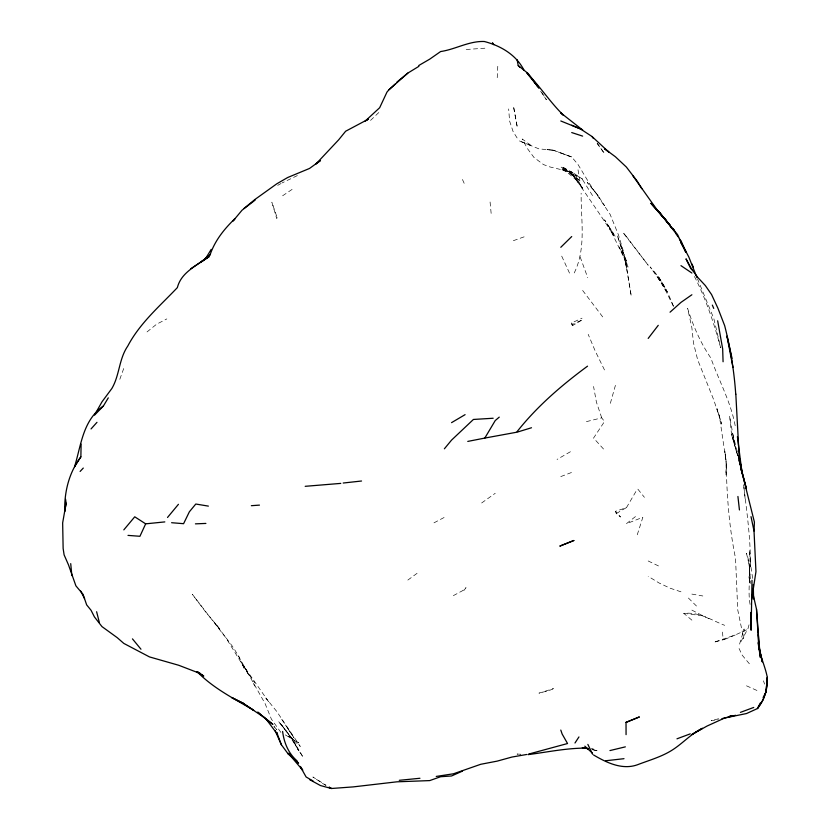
<?xml version="1.0" encoding="UTF-8"?>
<svg xmlns="http://www.w3.org/2000/svg" width="830" height="830" viewBox="0 0 830 830"><rect width="100%" height="100%" fill="white"/><g stroke="black" fill="none" stroke-linecap="round" stroke-linejoin="round"><path stroke-width="0.62" stroke-dasharray="4.15 3.11" d="M497.232 77.698L497.855 64.73M574.256 272.914C586.478 247.952 580.824 219.877 581.145 193.245M749.023 624.824L748.027 628.455L739.54 644.215L744.095 628.974L743.659 638.55L737.746 609.905L735.525 558.227C729.03 526.76 726.738 494.721 726.209 462.694L725.98 475.445L726.26 464.52L724.839 451.084L726.292 462.642L719.413 416.162L716.996 408.713L721.737 424.068L713.738 399.821L697.625 359.681L693.455 342.852L691.888 327.829L687.614 308.376C693.154 325.868 700.458 342.842 710.854 358.031C719.154 381.385 731.655 403.442 735.588 428.124M615.414 385.359L610.32 403.463M637.264 534.79L642.845 517.277L626.339 523.761L637.264 515.16M119.821 379.289L123.815 368.219L124.884 368.364M626.432 507.69L637.264 489.212M463.846 590.535L466.045 587.671L462.476 590.753L451.551 596.604M370.554 120.392L378.791 112.538M481.67 502.97L495.24 493.29M147.035 331.927L156.59 324.219L166.83 318.917M407.852 580.066L418.776 572.077M282.625 195.776L292.72 188.991M570.418 451.728L557.065 459.436M571.839 324.758L572.793 325.453L582.639 319.654L571.839 324.758L571.714 322.88L582.038 318.181M616.275 513.552L626.256 507.701L615.414 511.342L616.275 513.552L620.581 517.038L615.414 511.342M277.708 185.36L281.059 183.513M433.986 522.838L445.409 516.82M297.337 175.597L282.169 182.891M736.49 634.411L746.502 629.856M724.663 639.411L735.577 634.857L713.738 642.306L724.663 639.411L723.179 639.339L722.162 629.026M560.789 476.576L571.714 472.415M513.365 240.69L526.853 235.855M718.624 718.728L711.175 720.71L718.261 719.568M586.426 421.63L601.719 417.843L604.489 421.557L593.564 438.053L604.489 450.088M466.232 49.489L485.747 48.14M560.789 152.979L571.714 156.995L553.299 150.22L547.364 149.68L553.299 150.22L571.714 156.995L577.991 164.475L589.622 183.793L610.112 214.368L618.423 234.797L624.326 254.291L631.277 296.154L624.648 256.429L626.577 267.934L621.245 245.784L623.257 253.679L617.292 235.45L627.999 267.115L624.285 256.646L626.339 262.571L609.22 227.493L613.619 235.502C600.339 214.275 585.638 193.795 571.714 173.169L560.789 166.923L569.888 172.401M691.888 620.155L683.785 613.339C699.483 611.803 710.874 619.979 724.663 625.332M553.299 150.22L538.94 148.871L519.082 140.778L531.843 146.028L522.195 138.973L527.424 148.58L533.949 157.42L543.442 164.558L549.865 166.923L571.714 172.163L560.789 169.196L576.643 176.302L564.608 169.362L580.149 181.21L572.908 174.155L582.639 188.192L578.686 182.05L571.528 173.563L582.639 188.794L578.686 182.05L560.987 167.048M683.785 613.339L702.813 615.808L710.013 619.128M591.136 748.816L593.564 749.168L591.188 748.805M691.888 594.093L702.813 595.982M592.33 749.687L598.243 751.026L593.564 749.78M680.963 591.811L670.038 588.169L659.113 583.002L648.189 576.321M746.502 685.819L757.427 690.685M648.189 560.966L659.113 566.247M691.888 610.112L702.813 615.808L702.616 615.082M325.92 785.543L312.9 777.015L325.941 785.118M285.323 734.903L298.603 742.798L287.678 735.951L291.942 738.648L300.304 746.44L276.753 711.476L265.828 697.968L268.588 701.672L243.979 666.417M688.423 598.046L696.463 606.014M274.232 726.748L276.753 729.684L273.921 726.323M653.428 271.099C663.398 281.619 668.949 295.252 674.417 308.438M659.113 277.77L667.185 291.652L659.113 277.77L650.16 266.928L662.838 284.835L665.899 290.905L656.769 275.726L662.838 284.835L673.441 306.332M749.365 663.772L742.248 655.275L739.074 648.521M582.639 290.448L603.483 317.952M598.326 195.942L587.298 182.455L598.326 195.942L604.489 205.684L603.825 204.616M637.897 489.192L644.412 497.315M597.144 143.528L604.489 153.55L597.206 143.134M280.903 732.413L271.369 719.081L265.123 703.674L243.979 666.189L248.948 675.174L225.999 637.959L192.353 594.311L205.591 611.907L219.815 628.922L215.395 623.693L232.224 646.02C240.389 658.003 245.991 671.449 254.903 682.986M540.641 91.227L546.41 99.766L540.984 91.144M287.813 728.574L293.789 737.58L281.702 719.33M582.629 179.778L593.564 197.229M517.09 137.936L513.116 131.607L509.589 121.024L508.666 108.948M253.254 683.391L254.903 686.13M604.489 369.941L595.224 351.017L588.2 334.355M569.505 273.101L560.789 254.115M694.43 276.463C706.029 299.122 713.997 323.264 720.668 347.76L713.8 318.481L697.522 278.911M462.476 179.508L464.8 184.727M242.381 664.498L243.979 668.109L238.594 655.918M571.714 322.88L572.793 325.453M580.139 256.895L587.754 277.728M763.476 680.859L764.586 684.117M601.719 417.843L596.428 402.177L593.564 386.49M737.839 455.712L731.531 434.391L729.591 415.986L734.623 444.112L732.693 433.727L737.673 453.273M737.746 455.898L731.531 434.391L737.6 455.784M750.175 582.017L748.722 575.844L750.133 583.158M750.071 582.328L749.417 578.801L750.185 583.646M578.033 169.818L579.921 181.334M752.675 578.427L750.237 562.356L749.563 550.124L750.434 566.776C750.787 538.857 746.71 511.27 743.441 483.61M743.929 487.335L745.361 500.77M490.084 202.012L491.329 215.354M750.092 604.427C746.938 587.464 752.727 569.722 746.502 553.288L749.428 566.195L750.092 579.195L749.075 563.02L750.206 578.769M277.085 217.419L276.753 218.684L271.846 202.167L277.085 217.419M553.309 688.672L549.491 690.436L538.94 693.154L553.309 688.672M520.701 754.221L517.09 754.065L520.732 754.252M572.959 172.744L561.744 166.602L582.639 179.218L572.959 172.744M281.484 724.912L278.341 721.27L292.015 738.607L303.23 757.365L287.678 733.118L281.484 724.912L292.015 738.607L298.603 750.559L292.015 738.607L281.484 724.912M626.339 236.446L622.801 232.265L648.189 265.226L626.339 236.446M609.459 227.358L604.489 219.857L615.248 236.436L609.459 227.358M626.339 260.61L619.17 246.977L626.339 260.61M517.09 126.139L513.469 106.178L517.09 126.139"/><path stroke-width="1.25" d="M65.591 499.359L66.12 503.208L64.73 511.477C64.201 492.045 68.994 472.529 80.873 456.853L81.112 444.092M750.953 617.53L750.87 612.447L751.119 630.24L752.001 580.295M751.721 599.343L755.954 571.663L754.024 531.003L754.408 522.101L740.63 466.989L746.429 488.777L742.539 473.909L738.876 455.39L739.323 459.447L735.816 394.074M753.578 598.959L753.287 584.476M288.269 754.065L288.342 753.339L298.603 763.144L288.269 754.065L281.37 744.749L275.104 730.556M66.12 503.208L62.655 522.89L63.132 548.391L64.097 554.834L68.506 564.908L75.904 585.856L83.052 594.353L86.662 604.883L91.041 610.258L94.433 616.929L101.966 626.598L117.248 637.679L123.815 643.416L149.483 656.914L178.709 665.266L200.279 673.555L197.011 671.678M765.955 692.033L762.905 700.115L757.427 708.571L746.502 713.541L724.663 718.012L707.067 726.043L691.888 734.509L702.439 728.284C691.463 733.554 683.401 742.694 673.358 749.334C662.382 756.659 649.454 760.135 637.264 764.835C622.147 770.199 606.429 762.594 593.564 754.968M164.828 521.904L145.665 523.844L139.928 536.284L128.007 535.392M108.294 397.861L103.397 405.995L94.527 415.145L101.966 401.855L111.863 388.492C119.655 375.253 118.866 358.985 127.779 346.048C139.907 323.046 159.765 306.135 177.361 287.605C181.594 270.995 198.65 265.382 210.083 254.81C214.96 240.524 224.173 229.08 234.911 218.684L233.054 220.977L242.059 210.187L255.152 200.092M760.27 703.062L757.427 708.571C764.617 699.794 767.812 688.713 767.325 677.446C765.104 665.847 759.575 655.202 758.236 643.395M763.112 697.553L765.395 693.143M467.767 441.415L484.813 438.074L495.24 420.561L499.255 417.127M205.456 258.773L211.204 249.374M574.983 742.995L578.946 736.936M80.873 456.853L74.565 466.688C81.247 444.859 82.793 420.354 103.397 405.995M648.189 338.412L658.252 325.329M517.09 431.631C537.062 406.347 561.692 385.213 587.526 366.165M444.382 448.802L451.551 440.108L473.422 419.451L493.176 418.247M167.515 517.474L178.44 504.308M123.815 529.872L134.74 516.81L145.665 523.844M418.911 66.317L407.852 73.082L389 89.733L386.998 92.047L379.663 107.734L365.065 121.201M91.041 428.934L96.975 422.325M315.618 164.361L338.661 139.824L345.643 131.233L368.385 119.136L366.269 120.578M80.116 471.44L83.291 468.058M560.789 247.299L571.714 236.55M389 89.733L395.101 84.11M670.038 312.194L680.963 302.39L691.888 294.754M396.927 82.066L407.852 73.082M243.979 208.475L254.903 199.491L276.753 183.835L287.678 177.516L309.528 168.449L320.453 160.512L316.583 163.593M210.083 254.81L200.922 262.135L209.087 256.678L190.651 268.816M451.551 422.646L465.091 414.647M418.776 65.508L429.701 59.169L440.626 51.543C455.411 49.395 469.012 40.878 484.315 41.5C500.532 45.681 516.27 54.811 523.989 70.218M462.476 771.101L451.551 775.977L440.626 776.714L429.701 780.594L396.927 781.818L353.227 786.892L331.377 788.5L320.453 785.543L309.528 779.577M676.979 738.814L690.259 733.865M740.422 712.368L753.744 707.44M626.028 722.37L639.214 717.006L626.028 722.37L626.069 734.643M531.501 427.751L517.225 432.129L484.813 438.074M528.648 754.086L567.544 743.524L562.138 734.021L560.789 730.068M721.976 718.655L735.577 715.273M609.946 750.569L625.364 746.855M729.518 716.342L731.946 715.917M729.84 716.28L732.143 715.875M526.718 754.47L511.934 757.053L497.16 761.131L480.757 764.285L453.502 773.778L436.248 776.434M528.015 754.636C547.375 752.136 566.797 747.996 586.281 748.121M605.755 760.757L624.004 758.682M343.205 483.029L361.548 481.006M399.272 780.314L419.949 778.27M340.767 483.392L305.191 486.318M251.355 505.688L259.458 505.117M195.424 523.855L205.892 523.429M171.603 522.713L183.586 523.689L189.365 511.799L195.787 504.028L208.382 506.113M586.437 748.089L582.318 747.602L588.563 748.816M587.63 748.546L582.878 747.56L587.609 748.619M571.714 132.561L582.639 136.12M560.789 120.973L582.639 129.833M571.714 125.216L582.1 129.615L560.789 112.88L563.414 115.183C550.114 102.225 540.071 86.382 526.967 73.154L534.945 83M329.188 787.317L331.377 788.5L329.199 787.151M313.055 780.989L306.104 776.973L300.481 766.941M197.115 672.01L203.765 676.025L197.675 671.978M581.788 129.802L592.008 136.514L608.795 152.056L604.489 148.653L615.414 156.777L626.339 167.017L637.264 181.231L641.787 188.69M680.963 265.652L691.888 273.029M197.426 671.978C213.538 688.475 234.153 698.663 253.69 710.273L243.979 703.902L263.66 717.13L272.873 724.424L262.851 716.259M517.09 59.739L518.231 65.58L528.015 73.424L538.94 87.918L536.543 84.961M257.881 712.192L260.869 714.63M257.84 712.233L269.563 722.162M584.818 746.16L592.143 752.903M518.231 65.58L520.068 67.323M680.963 240.69L685.642 251.853L677.529 234.548L658.605 211.588L670.038 225.376L659.113 212.013L651.011 203.36L665.702 220.116L673.898 230.792M651.011 203.36L665.702 220.116L659.113 212.013M297.078 760.913C288.384 753.37 284.016 742.643 282.605 731.427M288.342 753.339L302.743 770.25L300.377 766.453M658.377 211.733L632.989 175.929M132.458 638.882L140.965 649.216M670.038 225.376L665.753 220.085L668.721 224.152M538.94 87.918L534.157 81.61L537.041 85.884M265.828 718.697L277.5 734.374L276.753 732.527L281.37 744.749M592.008 136.514L593.471 138.517M670.204 226.196L671.688 228.229M675.983 233.801L678.058 236.809M492.429 42.641L493.84 44.696M679.303 238.739L688.89 257.175L697.003 277.728M674.842 231.653L673.026 228.499L675.568 232.96M681.285 243.024L686.182 252.164L680.963 242.464M680.849 242.204L683.827 247.496M80.666 591.002L84.556 598.606M690.84 268.671L686.005 258.846L691.888 269.667L691.151 268.495L697.698 277.324L705.313 285.541L711.569 294.546L717.971 308.355L724.663 325.651C730.421 348.112 734.156 371.155 735.743 394.302M587.868 744.396L592.61 754.273M691.888 263.919L693.351 267.219M712.337 305.108L713.738 308.407M739.188 460.733L740.993 466.771L739.26 460.318M96.612 611.741L99.424 622.739M732.07 358.394L726.966 336.119L733.004 367.493M752.53 591.873L756.504 609.199L758.848 647.317L758.63 645.813L762.282 661.915L758.163 642.254M740.889 468.11L742.228 473.733L739.084 459.322M751.015 516.654L754.024 531.003M717.66 320.795L722.671 348.911L723.075 361.756M737.403 436.611L742.134 473.681M759.035 648.583L760.353 657.433L758.361 634.421L758.848 647.317M737.922 496.475L739.437 509.973M70.716 563.632L71.857 575.584M758.34 633.363L756.504 609.199M767.325 677.446L766.017 692.002L767.325 677.446M573.841 540.506L560.001 546.036L573.841 540.506M243.657 703.456L231.892 697.636L243.657 703.456"/></g></svg>
